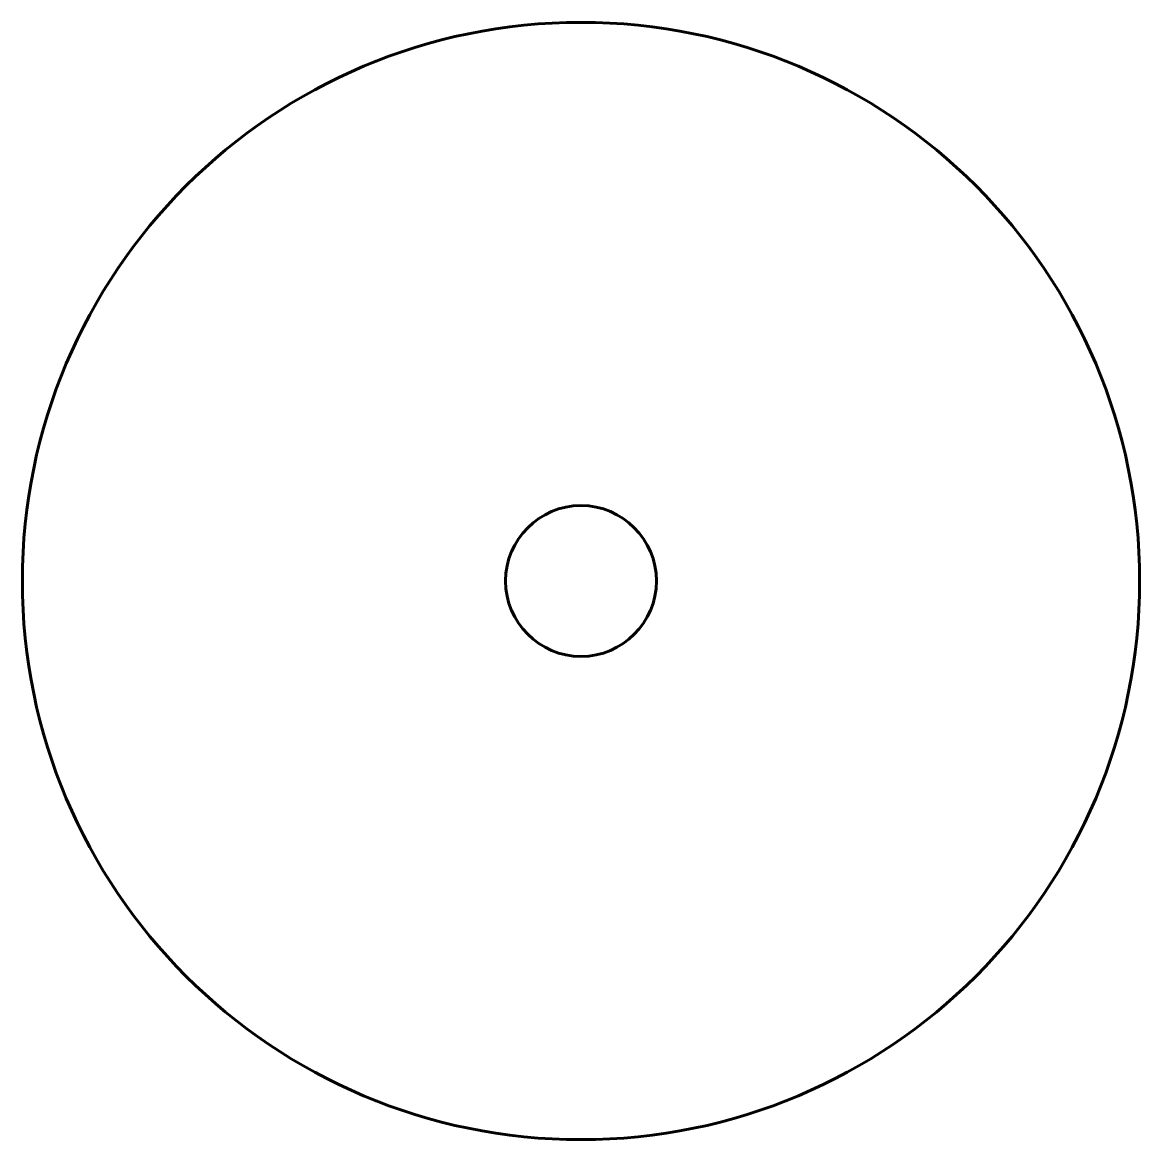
# Model space of a CAD drawing. Header units: millimetres. Extents: x -100 to 100, y -100 to 100.
import ezdxf

# ---------------------------------------------------------------- set-up
doc = ezdxf.new("R2010")
doc.units = ezdxf.units.MM
doc.linetypes.add('K5LT_BASIC', pattern=[0])

msp = doc.modelspace()

# ---------------------------------------------------------------- linework, layer by layer
at = {"color": 5, "linetype": 'K5LT_BASIC', "lineweight": 60, "true_color": 0x0000ff}
for radius in [100, 13.5]:
    msp.add_circle((0, 0), radius, dxfattribs=at)

doc.saveas('drawing.dxf')
